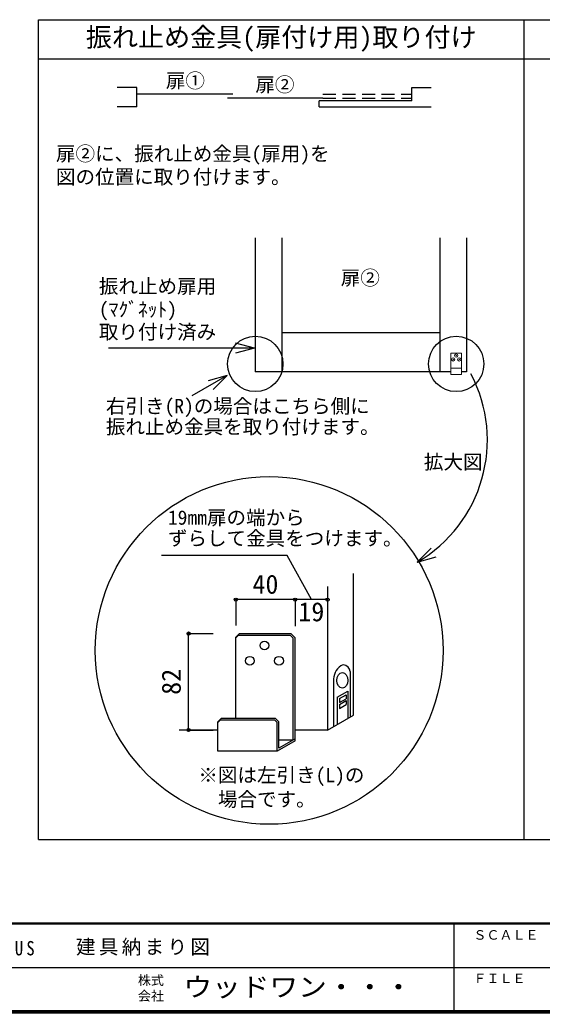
# Model space of a CAD drawing. Units: millimetres at full size, sheet at 1:5; details may follow other scales. Extents: x -973 to 977, y -718 to 696.
# Drawn here: x 142 to 543, y -701 to 62 of the extents above; entities that cross this region are included whole.
import ezdxf
from ezdxf.enums import TextEntityAlignment as Align

# ---------------------------------------------------------------- set-up
doc = ezdxf.new("R2010")
doc.units = ezdxf.units.MM
doc.header["$LTSCALE"] = 5
doc.header["$PDMODE"] = 32
doc.header["$PDSIZE"] = 2.5
doc.linetypes.add('DASHED2', pattern=[3, 2, -1])
for name, color, linetype in [('0-3_仕上げ', 2, 'Continuous'), ('0-6_扉', 7, 'Continuous'), ('0-8_戸当り', 3, 'Continuous'), ('0-A_文字', 7, 'Continuous'), ('0-B_寸法', 4, 'Continuous'), ('F-0_補助線', 7, 'Continuous'), ('F-1_枠', 6, 'Continuous'), ('F-A_文字', 7, 'Continuous')]:
    doc.layers.add(name, color=color, linetype=linetype)
doc.layers.add('0-7_金物', color=7, linetype='Continuous', lineweight=18)
doc.styles.add('ＭＳ ゴシック', font='')
doc.styles.get('ＭＳ ゴシック').set_extended_font_data('MS Gothic')

msp = doc.modelspace()

# ---------------------------------------------------------------- linework, layer by layer
at = {"layer": '0-3_仕上げ', "color": 4}
for p, q in [((342.9, -105.57), (342.9, -208.587)), ((464.3, -105.57), (464.3, -208.587)), ((464.3, -178.587), (342.9, -178.587))]:
    msp.add_line(p, q, dxfattribs=at)
at = {"layer": '0-6_扉', "color": 2}
for p, q in [((322.6, -105.57), (322.6, -208.587)), ((484.6, -105.57), (484.6, -208.587)), ((484.6, -208.587), (480.8, -208.587))]:
    msp.add_line(p, q, dxfattribs=at)
at = {"layer": '0-6_扉', "color": 3}
for p, q in [((322.6, -105.57), (322.6, -208.587)), ((484.6, -105.57), (484.6, -208.587)), ((472.8, -208.587), (322.6, -208.587)), ((397.968, -472.026), (397.968, -363.412)), ((378.095, -483.5), (397.968, -472.026)), ((293.874, -483.5), (264.042, -483.5))]:
    msp.add_line(p, q, dxfattribs=at)
at = {"layer": '0-6_扉'}
for p, q in [((310.458, -409.438), (307.651, -412.246)), ((309.772, -410.733), (307.651, -412.854)), ((310.458, -409.438), (349.943, -409.438)), ((349.943, -409.438), (353.196, -412.691)), ((307.651, -474.366), (307.651, -412.246)), ((351.528, -412.854), (351.528, -491.209)), ((353.196, -491.74), (353.196, -412.691)), ((395.391, -438.65), (395.391, -473.513)), ((382.643, -444.96), (382.643, -480.873)), ((385.485, -458.306), (393.52, -453.667)), ((387.203, -459.407), (392.25, -456.492)), ((392.25, -456.492), (392.25, -459.579)), ((393.52, -453.667), (393.52, -474.594)), ((385.485, -458.306), (385.485, -479.233)), ((387.203, -463.848), (392.25, -460.934)), ((392.25, -460.934), (392.25, -464.02)), ((293.874, -477.174), (296.682, -474.366)), ((293.874, -477.782), (295.995, -475.661)), ((293.874, -499.694), (293.874, -477.174)), ((295.995, -475.661), (337.298, -475.661)), ((296.682, -474.366), (337.834, -474.366)), ((337.298, -475.661), (339.419, -477.782)), ((337.834, -474.366), (340.713, -477.246)), ((339.419, -499.694), (339.419, -477.782)), ((353.196, -491.74), (339.419, -499.694)), ((351.528, -491.209), (340.713, -491.209)), ((339.419, -499.694), (293.874, -499.694))]:
    msp.add_line(p, q, dxfattribs=at)
at = {"layer": '0-6_扉', "color": 3}
msp.add_lwpolyline([(378.095, -373.252), (378.095, -483.5), (353.196, -483.5)], dxfattribs=at)
at = {"layer": '0-6_扉'}
for points in [[(309.772, -410.733), (349.407, -410.733), (351.528, -412.854)], [(387.203, -459.407), (387.203, -462.493), (392.25, -459.579)], [(387.203, -463.848), (387.203, -466.934), (392.25, -464.02)], [(353.196, -490.246), (340.713, -497.453), (340.713, -477.246)]]:
    msp.add_lwpolyline(points, dxfattribs=at)
for centre in [(329.59, -418.649), (318.388, -430.311), (340.791, -430.311)]:
    msp.add_circle(centre, 3.355, dxfattribs=at)
for centre, radius, start, end in [((396.931, -445.485), 14.298, 127.57436, 182.10384), ((390.042, -436.531), 3, 84.92261, 127.57436), ((389.812, -439.119), 5.599, 4.8123, 84.92261)]:
    msp.add_arc(centre, radius, start, end, dxfattribs=at)
msp.add_ellipse((389.425, -445.414), major_axis=(0, 5.951), ratio=0.714286, dxfattribs=at)
at = {"layer": '0-7_金物'}
for p, q in [((472.8, -194.287), (472.8, -210.687)), ((480.8, -194.287), (472.8, -194.287)), ((480.8, -205.644), (472.8, -205.644))]:
    msp.add_line(p, q, dxfattribs=at)
msp.add_lwpolyline([(480.8, -194.287), (480.8, -210.687), (472.8, -210.687)], dxfattribs=at)
for p in [(474.479, -198.997), (476.8, -196.032), (479.121, -198.997)]:
    msp.add_point(p, dxfattribs=at)
at = {"layer": '0-8_戸当り', "color": 2}
for p, q in [((305.295, 4.616), (231.594, 4.616)), ((374.497, 1.616), (301.295, 1.616)), ((231.594, -5.134), (216.594, -5.134)), ((371.497, -5.134), (371.497, -0.634)), ((442.698, -0.634), (371.497, -0.634)), ((371.497, -5.134), (457.698, -5.134))]:
    msp.add_line(p, q, dxfattribs=at)
at = {"layer": '0-8_戸当り', "linetype": 'DASHED2'}
for p, q in [((374.497, 4.616), (442.698, 4.616)), ((374.497, 1.616), (442.698, 1.616))]:
    msp.add_line(p, q, dxfattribs=at)
at = {"layer": '0-8_戸当り', "color": 2}
for points in [[(231.594, -5.134), (231.594, 9.616), (216.594, 9.616)], [(442.698, -0.634), (442.698, 9.616), (457.698, 9.616)]]:
    msp.add_lwpolyline(points, dxfattribs=at)
at = {"layer": '0-A_文字', "color": 3}
for p, q in [((528.927, -567.5), (528.927, 61.633)), ((156.215, 31.633), (901.639, 31.633)), ((156.215, -567.5), (901.639, -567.5))]:
    msp.add_line(p, q, dxfattribs=at)
at = {"layer": '0-A_文字', "color": 4}
for p, q in [((321.87, -190.334), (209.852, -190.334)), ((321.87, -190.334), (307.382, -186.451)), ((321.87, -190.334), (307.382, -194.216)), ((300.956, -211.462), (273.957, -227.05)), ((300.956, -211.462), (286.467, -215.345)), ((300.956, -211.462), (290.349, -222.069)), ((446.935, -354.637), (457.489, -343.979)), ((446.935, -354.637), (461.405, -350.684))]:
    msp.add_line(p, q, dxfattribs=at)
at = {"layer": '0-A_文字', "color": 3}
msp.add_lwpolyline([(156.215, -567.5), (156.215, 61.633), (901.639, 61.633)], dxfattribs=at)
at = {"layer": '0-A_文字', "color": 4}
msp.add_lwpolyline([(365.645, -383.418), (346.986, -349.472), (250.702, -349.472)], dxfattribs=at)
at = {"layer": '0-A_文字'}
for centre, radius in [((322.6, -202.487), 21.25), ((476.8, -202.487), 21.25), ((333.268, -422.391), 133.457)]:
    msp.add_circle(centre, radius, dxfattribs=at)
at = {"layer": '0-A_文字', "color": 4}
msp.add_arc((392.249, -260.979), 108.455, 300.27986, 27.91074, dxfattribs=at)
at = {"layer": '0-B_寸法'}
for p, q in [((307.651, -383.418), (307.651, -403.246)), ((378.095, -383.418), (307.651, -383.418)), ((353.196, -383.418), (353.196, -403.691)), ((271.458, -409.438), (290.171, -409.438)), ((271.458, -483.5), (271.458, -409.438)), ((271.458, -483.5), (290.171, -483.5))]:
    msp.add_line(p, q, dxfattribs=at)
at = {"layer": '0-B_寸法', "color": 7}
for p in [(307.651, -383.418), (353.196, -383.418), (378.095, -383.418), (271.458, -409.438), (271.458, -483.5)]:
    msp.add_point(p, dxfattribs=at)
at = {"layer": 'F-1_枠'}
for p, q in [((976.653, -631.667), (-973.347, -631.667)), ((976.653, -632.5), (-973.347, -632.5)), ((474.986, -632.5), (474.986, -699.167)), ((1.653, -665.833), (974.986, -665.834)), ((976.653, -699.167), (-973.347, -699.167)), ((976.653, -700), (-973.347, -700)), ((976.653, -700.833), (-973.347, -700.833))]:
    msp.add_line(p, q, dxfattribs=at)

# ---------------------------------------------------------------- texts
at = {"layer": '0-A_文字', "style": 'ＭＳ ゴシック'}
for s, height, p in [('振れ止め金具(扉付け用)取り付け', 14.66, (192.571, 36.633)), ('扉①', 11, (253.945, 6.149)), ('扉②', 11, (322.646, 3.149)), ('扉②', 11, (388.202, -145.188)), ('振れ止め扉用', 11, (202.548, -151.641)), ('(ﾏｸﾞﾈｯﾄ)', 11, (202.548, -169.453)), ('取り付け済み', 11, (202.548, -186.642)), ('拡大図', 11, (452.017, -286.549))]:
    msp.add_text(s, height=height, dxfattribs=at).set_placement(p, align=Align.BOTTOM_LEFT)
at = {"layer": '0-B_寸法', "color": 7, "style": 'ＭＳ ゴシック'}
for s, height, p in [('扉②に、振れ止め金具(扉用)を', 11, (169.619, -49.897)), ('図の位置に取り付けます。', 11, (169.619, -67.675)), ('右引き(R)の場合はこちら側に', 11, (207.925, -243.657)), ('振れ止め金具を取り付けます。', 11, (207.925, -259.512)), ('19㎜扉の端から', 11, (255.547, -329.198)), ('ずらして金具をつけます。', 11, (255.547, -345.092)), ('40', 14.66, (320.423, -383.304)), ('19', 14.66, (355.645, -404.435)), ('※図は左引き(L)の', 11, (278.893, -526.876)), ('\u3000場合です。', 11, (278.893, -545.457))]:
    msp.add_text(s, height=height, dxfattribs=at).set_placement(p, align=Align.BOTTOM_LEFT)
msp.add_text('82', height=14.66, rotation=90, dxfattribs=at).set_placement((269.799, -456.469), align=Align.BOTTOM_LEFT)
at = {"layer": 'F-0_補助線', "char_height": 11, "attachment_point": 7, "style": 'ＭＳ ゴシック'}
for s, insert in [('\\T1.39;\\W0.85;DOORETUS', (84.986, -656.667)), ('\\T1.17;建具納まり図', (184.986, -656.667))]:
    msp.add_mtext(s, dxfattribs=dict(at, insert=insert))
at = {"layer": 'F-A_文字', "style": 'ＭＳ ゴシック'}
for s, p in [('ＳＣＡＬＥ', (489.986, -646.667)), ('株式', (232.486, -681.5)), ('ＦＩＬＥ', (489.986, -680)), ('会社', (232.486, -693.5))]:
    msp.add_text(s, height=7.331, dxfattribs=at).set_placement(p, align=Align.BOTTOM_LEFT)
at = {"layer": 'F-A_文字', "style": 'ＭＳ ゴシック', "width": 1.1}
msp.add_text('ウッドワン・・・', height=14.66, dxfattribs=at).set_placement((267.486, -692.5), align=Align.BOTTOM_LEFT)

doc.saveas('drawing.dxf')
